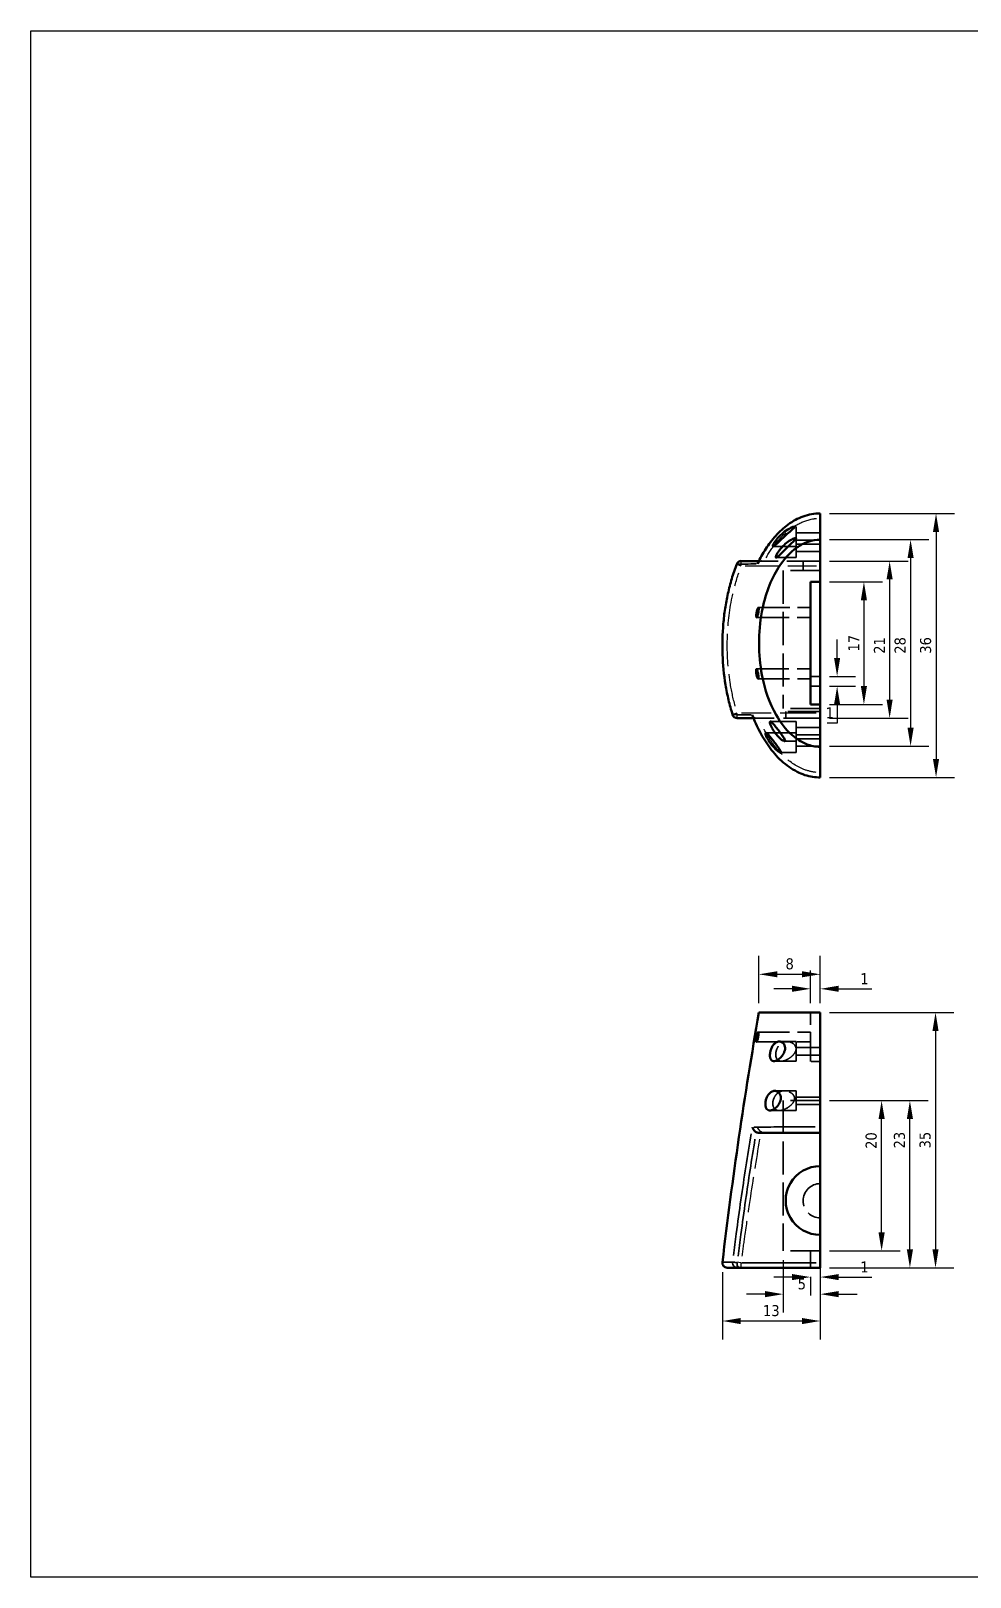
# Model space of a CAD drawing. Header units: millimetres. Extents: x 50 to 347, y 240 to 450.
# Drawn here: x 50.2 to 177.7, y 240 to 450 of the extents above; entities that cross this region are included whole.
import ezdxf

# ---------------------------------------------------------------- set-up
doc = ezdxf.new("R2010")
doc.units = ezdxf.units.MM
doc.header["$LTSCALE"] = 25.4
doc.linetypes.add('DASHED', pattern=[0.2067, 0.1654, -0.0413])
for name, color, linetype, lineweight in [('Hidden (ANSI)', 7, 'DASHED', 35), ('Hidden Narrow (ANSI)', 7, 'DASHED', 25), ('Visible (ANSI)', 7, 'Continuous', 50), ('Visible Narrow (ANSI)', 7, 'Continuous', 35)]:
    doc.layers.add(name, color=color, linetype=linetype, lineweight=lineweight)
doc.styles.add('Note Text (ISO)', font='tahoma.ttf')
doc.dimstyles.new('ISO1-1', dxfattribs={"dimtxt": 1.5, "dimasz": 2.5, "dimexe": 2.5, "dimexo": 1.25, "dimtad": 1, "dimtoh": 1, "dimdec": 0, "dimzin": 0, "dimdsep": 46, "dimtxsty": 'Note Text (ISO)', "dimcen": 2, "dimclrt": 256, "dimadec": 0, "dimazin": 0, "dimtfac": 1, "dimtdec": 0, "dimtofl": 0, "dimtmove": 0, "dimatfit": 3, "dimfxl": 25.4, "dimtolj": 1, "dimtzin": 0, "dimarcsym": 0})

# ---------------------------------------------------------------- blocks, each defined once
blk = doc.blocks.new('*D20')
at = {"color": 0, "lineweight": -2, "transparency": 16777216}
for p, q in [((158.58, 384.5), (175.54, 384.5)), ((173.04, 382), (173.04, 351.15)), ((158.58, 348.65), (175.54, 348.65))]:
    blk.add_line(p, q, dxfattribs=at)
at = {"color": 0, "transparency": 16777216}
for points in [[(172.62, 382), (173.45, 382), (173.04, 384.5)], [(172.62, 351.15), (173.45, 351.15), (173.04, 348.65)]]:
    blk.add_solid(points, dxfattribs=at)
at = {"layer": 'Defpoints', "color": 0, "transparency": 16777216}
for p in [(157.33, 384.5), (157.33, 348.65), (173.04, 348.65)]:
    blk.add_point(p, dxfattribs=at)
at = {"transparency": 16777216, "insert": (171.63, 366.58), "char_height": 1.5, "attachment_point": 5, "rotation": 90, "style": 'Note Text (ISO)'}
blk.add_mtext('\\A1;36', dxfattribs=at)
blk = doc.blocks.new('*D21')
at = {"color": 0, "lineweight": -2, "transparency": 16777216}
for p, q in [((158.58, 375.21), (165.75, 375.21)), ((163.25, 372.71), (163.25, 361.05)), ((158.58, 358.55), (165.75, 358.55))]:
    blk.add_line(p, q, dxfattribs=at)
at = {"color": 0, "transparency": 16777216}
for points in [[(162.83, 372.71), (163.66, 372.71), (163.25, 375.21)], [(162.83, 361.05), (163.66, 361.05), (163.25, 358.55)]]:
    blk.add_solid(points, dxfattribs=at)
at = {"layer": 'Defpoints', "color": 0, "transparency": 16777216}
for p in [(157.33, 375.21), (157.33, 358.55), (163.25, 358.55)]:
    blk.add_point(p, dxfattribs=at)
at = {"transparency": 16777216, "insert": (161.87, 366.88), "char_height": 1.5, "attachment_point": 5, "rotation": 90, "style": 'Note Text (ISO)'}
blk.add_mtext('\\A1;17', dxfattribs=at)
blk = doc.blocks.new('*D22')
at = {"color": 0, "lineweight": -2, "transparency": 16777216}
for p, q in [((159.61, 364.88), (159.61, 367.38)), ((158.58, 362.38), (162.11, 362.38)), ((158.58, 361.04), (162.11, 361.04)), ((159.61, 358.54), (159.61, 356.04)), ((159.61, 356.04), (158.25, 356.04))]:
    blk.add_line(p, q, dxfattribs=at)
at = {"color": 0, "transparency": 16777216}
for points in [[(159.19, 364.88), (160.02, 364.88), (159.61, 362.38)], [(159.19, 358.54), (160.02, 358.54), (159.61, 361.04)]]:
    blk.add_solid(points, dxfattribs=at)
at = {"layer": 'Defpoints', "color": 0, "transparency": 16777216}
for p in [(157.33, 362.38), (157.33, 361.04), (159.61, 361.04)]:
    blk.add_point(p, dxfattribs=at)
at = {"transparency": 16777216, "insert": (158.61, 357.42), "char_height": 1.5, "attachment_point": 5, "style": 'Note Text (ISO)'}
blk.add_mtext('\\A1;1', dxfattribs=at)
blk = doc.blocks.new('*D23')
at = {"color": 0, "lineweight": -2, "transparency": 16777216}
for p, q in [((158.58, 378.04), (169.24, 378.04)), ((166.74, 375.54), (166.74, 359.21)), ((158.58, 356.71), (169.24, 356.71))]:
    blk.add_line(p, q, dxfattribs=at)
at = {"color": 0, "transparency": 16777216}
for points in [[(166.32, 375.54), (167.15, 375.54), (166.74, 378.04)], [(166.32, 359.21), (167.15, 359.21), (166.74, 356.71)]]:
    blk.add_solid(points, dxfattribs=at)
at = {"layer": 'Defpoints', "color": 0, "transparency": 16777216}
for p in [(157.33, 378.04), (157.33, 356.71), (166.74, 356.71)]:
    blk.add_point(p, dxfattribs=at)
at = {"transparency": 16777216, "insert": (165.35, 366.57), "char_height": 1.5, "attachment_point": 5, "rotation": 90, "style": 'Note Text (ISO)'}
blk.add_mtext('\\A1;21', dxfattribs=at)
blk = doc.blocks.new('*D24')
at = {"color": 0, "lineweight": -2, "transparency": 16777216}
for p, q in [((152.3, 283.1), (152.3, 275.97)), ((157.33, 283.1), (157.33, 275.97)), ((149.8, 278.47), (147.3, 278.47)), ((159.83, 278.47), (162.33, 278.47))]:
    blk.add_line(p, q, dxfattribs=at)
at = {"color": 0, "transparency": 16777216}
for points in [[(149.8, 278.89), (149.8, 278.05), (152.3, 278.47)], [(159.83, 278.89), (159.83, 278.05), (157.33, 278.47)]]:
    blk.add_solid(points, dxfattribs=at)
at = {"layer": 'Defpoints', "color": 0, "transparency": 16777216}
for p in [(152.3, 284.35), (157.33, 284.35), (157.33, 278.47)]:
    blk.add_point(p, dxfattribs=at)
at = {"transparency": 16777216, "insert": (154.82, 279.86), "char_height": 1.5, "attachment_point": 5, "style": 'Note Text (ISO)'}
blk.add_mtext('\\A1;5', dxfattribs=at)
blk = doc.blocks.new('*D25')
at = {"color": 0, "lineweight": -2, "transparency": 16777216}
for p, q in [((144.03, 281.47), (144.03, 272.32)), ((157.33, 280.8), (157.33, 272.32)), ((154.83, 274.82), (146.53, 274.82))]:
    blk.add_line(p, q, dxfattribs=at)
at = {"color": 0, "transparency": 16777216}
for points in [[(146.53, 275.23), (146.53, 274.4), (144.03, 274.82)], [(154.83, 275.23), (154.83, 274.4), (157.33, 274.82)]]:
    blk.add_solid(points, dxfattribs=at)
at = {"layer": 'Defpoints', "color": 0, "transparency": 16777216}
for p in [(144.03, 282.72), (157.33, 282.05), (144.03, 274.82)]:
    blk.add_point(p, dxfattribs=at)
at = {"transparency": 16777216, "insert": (150.68, 276.22), "char_height": 1.5, "attachment_point": 5, "style": 'Note Text (ISO)'}
blk.add_mtext('\\A1;13', dxfattribs=at)
blk = doc.blocks.new('*D26')
at = {"color": 0, "lineweight": -2, "transparency": 16777216}
for p, q in [((149, 317.97), (149, 324.41)), ((157.33, 317.97), (157.33, 324.41)), ((151.5, 321.91), (154.83, 321.91))]:
    blk.add_line(p, q, dxfattribs=at)
at = {"color": 0, "transparency": 16777216}
for points in [[(151.5, 322.33), (151.5, 321.5), (149, 321.91)], [(154.83, 322.33), (154.83, 321.5), (157.33, 321.91)]]:
    blk.add_solid(points, dxfattribs=at)
at = {"layer": 'Defpoints', "color": 0, "transparency": 16777216}
for p in [(157.33, 321.91), (149, 316.72), (157.33, 316.72)]:
    blk.add_point(p, dxfattribs=at)
at = {"transparency": 16777216, "insert": (153.17, 323.32), "char_height": 1.5, "attachment_point": 5, "style": 'Note Text (ISO)'}
blk.add_mtext('\\A1;8', dxfattribs=at)
blk = doc.blocks.new('*D27')
at = {"color": 0, "lineweight": -2, "transparency": 16777216}
for p, q in [((156, 317.97), (156, 322.44)), ((157.33, 317.97), (157.33, 322.44)), ((153.5, 319.94), (151, 319.94)), ((159.83, 319.94), (164.32, 319.94))]:
    blk.add_line(p, q, dxfattribs=at)
at = {"color": 0, "transparency": 16777216}
for points in [[(153.5, 320.36), (153.5, 319.53), (156, 319.94)], [(159.83, 320.36), (159.83, 319.53), (157.33, 319.94)]]:
    blk.add_solid(points, dxfattribs=at)
at = {"layer": 'Defpoints', "color": 0, "transparency": 16777216}
for p in [(157.33, 319.94), (156, 316.72), (157.33, 316.72)]:
    blk.add_point(p, dxfattribs=at)
at = {"transparency": 16777216, "insert": (163.33, 321.32), "char_height": 1.5, "attachment_point": 5, "style": 'Note Text (ISO)'}
blk.add_mtext('\\A1;1', dxfattribs=at)
blk = doc.blocks.new('*D30')
at = {"color": 0, "lineweight": -2, "transparency": 16777216}
for p, q in [((158.58, 380.95), (172.08, 380.95)), ((169.58, 378.45), (169.58, 355.39)), ((158.58, 352.89), (172.08, 352.89))]:
    blk.add_line(p, q, dxfattribs=at)
at = {"color": 0, "transparency": 16777216}
for points in [[(169.17, 378.45), (170, 378.45), (169.58, 380.95)], [(169.17, 355.39), (170, 355.39), (169.58, 352.89)]]:
    blk.add_solid(points, dxfattribs=at)
at = {"layer": 'Defpoints', "color": 0, "transparency": 16777216}
for p in [(157.33, 380.95), (157.33, 352.89), (169.58, 352.89)]:
    blk.add_point(p, dxfattribs=at)
at = {"transparency": 16777216, "insert": (168.17, 366.58), "char_height": 1.5, "attachment_point": 5, "rotation": 90, "style": 'Note Text (ISO)'}
blk.add_mtext('\\A1;28', dxfattribs=at)
blk = doc.blocks.new('*D35')
at = {"color": 0, "lineweight": -2, "transparency": 16777216}
for p, q in [((153.5, 280.79), (151, 280.79)), ((156, 280.8), (156, 278.29)), ((157.33, 280.8), (157.33, 278.29)), ((159.83, 280.79), (164.32, 280.79))]:
    blk.add_line(p, q, dxfattribs=at)
at = {"color": 0, "transparency": 16777216}
for points in [[(153.5, 281.2), (153.5, 280.37), (156, 280.79)], [(159.83, 281.2), (159.83, 280.37), (157.33, 280.79)]]:
    blk.add_solid(points, dxfattribs=at)
at = {"layer": 'Defpoints', "color": 0, "transparency": 16777216}
for p in [(156, 282.05), (157.33, 282.05), (157.33, 280.79)]:
    blk.add_point(p, dxfattribs=at)
at = {"transparency": 16777216, "insert": (163.33, 282.16), "char_height": 1.5, "attachment_point": 5, "style": 'Note Text (ISO)'}
blk.add_mtext('\\A1;1', dxfattribs=at)
blk = doc.blocks.new('*D36')
at = {"color": 0, "lineweight": -2, "transparency": 16777216}
for p, q in [((158.58, 316.72), (175.47, 316.72)), ((172.97, 314.22), (172.97, 284.55)), ((158.58, 282.05), (175.47, 282.05))]:
    blk.add_line(p, q, dxfattribs=at)
at = {"color": 0, "transparency": 16777216}
for points in [[(172.55, 314.22), (173.38, 314.22), (172.97, 316.72)], [(172.55, 284.55), (173.38, 284.55), (172.97, 282.05)]]:
    blk.add_solid(points, dxfattribs=at)
at = {"layer": 'Defpoints', "color": 0, "transparency": 16777216}
for p in [(157.33, 316.72), (157.33, 282.05), (172.97, 282.05)]:
    blk.add_point(p, dxfattribs=at)
at = {"transparency": 16777216, "insert": (171.56, 299.39), "char_height": 1.5, "attachment_point": 5, "rotation": 90, "style": 'Note Text (ISO)'}
blk.add_mtext('\\A1;35', dxfattribs=at)
blk = doc.blocks.new('*D39')
at = {"color": 0, "lineweight": -2, "transparency": 16777216}
for p, q in [((158.58, 304.75), (171.99, 304.75)), ((169.49, 284.55), (169.49, 302.25)), ((158.58, 282.05), (171.99, 282.05))]:
    blk.add_line(p, q, dxfattribs=at)
at = {"color": 0, "transparency": 16777216}
for points in [[(169.07, 302.25), (169.91, 302.25), (169.49, 304.75)], [(169.07, 284.55), (169.91, 284.55), (169.49, 282.05)]]:
    blk.add_solid(points, dxfattribs=at)
at = {"layer": 'Defpoints', "color": 0, "transparency": 16777216}
for p in [(157.33, 304.75), (169.49, 304.75), (157.33, 282.05)]:
    blk.add_point(p, dxfattribs=at)
at = {"transparency": 16777216, "insert": (168.08, 299.39), "char_height": 1.5, "attachment_point": 5, "rotation": 90, "style": 'Note Text (ISO)'}
blk.add_mtext('\\A1;23', dxfattribs=at)
blk = doc.blocks.new('*D40')
at = {"color": 0, "lineweight": -2, "transparency": 16777216}
for p, q in [((158.58, 304.75), (168.15, 304.75)), ((165.65, 286.85), (165.65, 302.25)), ((158.58, 284.35), (168.15, 284.35))]:
    blk.add_line(p, q, dxfattribs=at)
at = {"color": 0, "transparency": 16777216}
for points in [[(165.23, 302.25), (166.07, 302.25), (165.65, 304.75)], [(165.23, 286.85), (166.07, 286.85), (165.65, 284.35)]]:
    blk.add_solid(points, dxfattribs=at)
at = {"layer": 'Defpoints', "color": 0, "transparency": 16777216}
for p in [(157.33, 304.75), (165.65, 304.75), (157.33, 284.35)]:
    blk.add_point(p, dxfattribs=at)
at = {"transparency": 16777216, "insert": (164.24, 299.33), "char_height": 1.5, "attachment_point": 5, "rotation": 90, "style": 'Note Text (ISO)'}
blk.add_mtext('\\A1;20', dxfattribs=at)

msp = doc.modelspace()

# ---------------------------------------------------------------- linework, layer by layer
msp.add_lwpolyline([(347.17, 240.04), (50.17, 240.04), (50.17, 450.04), (347.17, 450.04)], close=True)
at = {"layer": 'Hidden (ANSI)', "ltscale": 0.060031}
msp.add_line((154.04, 382.7), (153.77, 382.7), dxfattribs=at)
at = {"layer": 'Hidden (ANSI)', "ltscale": 0.516027}
for p, q in [((154.04, 382.7), (154.04, 381.17)), ((154.04, 353.58), (154.04, 352.05))]:
    msp.add_line(p, q, dxfattribs=at)
at = {"layer": 'Hidden (ANSI)', "ltscale": 0.015845}
msp.add_line((154.04, 381.17), (153.97, 381.17), dxfattribs=at)
at = {"layer": 'Hidden (ANSI)', "ltscale": 0.940947}
for p, q in [((154.04, 381.87), (157.33, 381.87)), ((154.04, 380.87), (157.33, 380.87)), ((154.04, 380.33), (157.33, 380.33)), ((154.04, 379.33), (157.33, 379.33)), ((154.04, 355.42), (157.33, 355.42)), ((154.04, 354.42), (157.33, 354.42)), ((154.04, 353.89), (157.33, 353.89)), ((154.04, 352.89), (157.33, 352.89)), ((154.04, 311.95), (157.33, 311.95)), ((154.04, 310.95), (157.33, 310.95)), ((154.04, 305.24), (157.33, 305.24)), ((154.04, 304.24), (157.33, 304.24))]:
    msp.add_line(p, q, dxfattribs=at)
at = {"layer": 'Hidden (ANSI)', "ltscale": 1.196756}
for p, q in [((154.04, 381.17), (154.04, 378.5)), ((154.04, 356.25), (154.04, 353.58)), ((154.04, 312.79), (154.04, 310.12)), ((154.04, 306.08), (154.04, 303.41))]:
    msp.add_line(p, q, dxfattribs=at)
at = {"layer": 'Hidden (ANSI)', "ltscale": 0.400317}
msp.add_line((148.98, 378.04), (149.3, 378.04), dxfattribs=at)
at = {"layer": 'Hidden (ANSI)', "ltscale": 0.027202}
msp.add_line((149.28, 378.04), (149.3, 378.04), dxfattribs=at)
at = {"layer": 'Hidden (ANSI)', "ltscale": 0.101461}
msp.add_line((149.3, 378.04), (149.73, 378.04), dxfattribs=at)
at = {"layer": 'Hidden (ANSI)', "ltscale": 1.086303}
msp.add_line((157.33, 378.04), (149.73, 378.04), dxfattribs=at)
at = {"layer": 'Hidden (ANSI)', "ltscale": 0.891904}
msp.add_line((154.04, 380.03), (150.92, 380.03), dxfattribs=at)
at = {"layer": 'Hidden (ANSI)', "ltscale": 0.611108}
msp.add_line((154.04, 378.5), (151.32, 378.5), dxfattribs=at)
at = {"layer": 'Hidden (ANSI)', "ltscale": 0.292549}
msp.add_line((155, 376.74), (155, 378.04), dxfattribs=at)
at = {"layer": 'Hidden (ANSI)', "ltscale": 0.958697}
for p, q in [((157.33, 376.74), (152.3, 376.74)), ((157.33, 358.01), (152.3, 358.01)), ((157.33, 304.75), (152.3, 304.75)), ((157.33, 284.35), (152.3, 284.35))]:
    msp.add_line(p, q, dxfattribs=at)
at = {"layer": 'Hidden (ANSI)', "ltscale": 1.070439}
msp.add_line((152.3, 376.74), (152.3, 358.01), dxfattribs=at)
at = {"layer": 'Hidden (ANSI)', "ltscale": 1.011202}
msp.add_line((148.92, 371.71), (156, 371.71), dxfattribs=at)
at = {"layer": 'Hidden (ANSI)', "ltscale": 1.044776}
msp.add_line((148.69, 370.38), (156, 370.38), dxfattribs=at)
at = {"layer": 'Hidden (ANSI)', "ltscale": 1.048241}
msp.add_line((148.66, 363.38), (156, 363.38), dxfattribs=at)
at = {"layer": 'Hidden (ANSI)', "ltscale": 1.016117}
msp.add_line((148.89, 362.05), (156, 362.05), dxfattribs=at)
at = {"layer": 'Hidden (ANSI)', "ltscale": 0.299852}
for p, q in [((157.33, 362.38), (156, 362.38)), ((156, 361.04), (157.33, 361.04)), ((157.33, 310.05), (156, 310.05))]:
    msp.add_line(p, q, dxfattribs=at)
at = {"layer": 'Hidden (ANSI)', "ltscale": 1.051882}
msp.add_line((157.33, 357.61), (152.64, 357.61), dxfattribs=at)
at = {"layer": 'Hidden (ANSI)', "ltscale": 0.202368}
msp.add_line((152.64, 357.61), (152.64, 356.71), dxfattribs=at)
at = {"layer": 'Hidden (ANSI)', "ltscale": 0.471826}
msp.add_line((148.61, 356.71), (148.27, 356.71), dxfattribs=at)
at = {"layer": 'Hidden (ANSI)', "ltscale": 0.020401}
msp.add_line((148.61, 356.71), (148.63, 356.71), dxfattribs=at)
at = {"layer": 'Hidden (ANSI)', "ltscale": 0.084509}
msp.add_line((148.99, 356.71), (148.63, 356.71), dxfattribs=at)
at = {"layer": 'Hidden (ANSI)', "ltscale": 1.192614}
msp.add_line((157.33, 356.71), (148.99, 356.71), dxfattribs=at)
at = {"layer": 'Hidden (ANSI)', "ltscale": 0.99778}
msp.add_line((154.04, 356.25), (150.55, 356.25), dxfattribs=at)
at = {"layer": 'Hidden (ANSI)', "ltscale": 1.177346}
msp.add_line((154.04, 354.72), (149.92, 354.72), dxfattribs=at)
at = {"layer": 'Hidden (ANSI)', "ltscale": 0.352322}
msp.add_line((154.04, 353.58), (152.47, 353.58), dxfattribs=at)
at = {"layer": 'Hidden (ANSI)', "ltscale": 0.478925}
msp.add_line((154.04, 352.05), (151.91, 352.05), dxfattribs=at)
at = {"layer": 'Hidden (ANSI)', "ltscale": 0.952348}
msp.add_line((156, 310.05), (156, 316.72), dxfattribs=at)
at = {"layer": 'Hidden (ANSI)', "ltscale": 1.016409}
msp.add_line((148.89, 314.05), (156, 314.05), dxfattribs=at)
at = {"layer": 'Hidden (ANSI)', "ltscale": 1.050631}
msp.add_line((148.65, 312.72), (156, 312.72), dxfattribs=at)
at = {"layer": 'Hidden (ANSI)', "ltscale": 0.517718}
msp.add_line((154.04, 312.79), (151.74, 312.79), dxfattribs=at)
at = {"layer": 'Hidden (ANSI)', "ltscale": 0.858084}
msp.add_line((154.04, 310.12), (151.04, 310.12), dxfattribs=at)
at = {"layer": 'Hidden (ANSI)', "ltscale": 0.8351}
msp.add_line((154.04, 306.08), (151.12, 306.08), dxfattribs=at)
at = {"layer": 'Hidden (ANSI)', "ltscale": 1.059704}
msp.add_line((152.3, 304.75), (152.3, 284.35), dxfattribs=at)
at = {"layer": 'Hidden (ANSI)', "ltscale": 1.017646}
msp.add_line((154.04, 303.41), (150.48, 303.41), dxfattribs=at)
at = {"layer": 'Hidden (ANSI)', "ltscale": 0.517318}
msp.add_line((156, 282.05), (156, 284.35), dxfattribs=at)
at = {"layer": 'Hidden (ANSI)'}
msp.add_arc((149.3, 377.38), 0.667, 80.4208, 90, dxfattribs=at)
at = {"layer": 'Hidden (ANSI)', "ltscale": 1.047162}
msp.add_arc((157.33, 291.15), 2.33, 90, 270, dxfattribs=at)
at = {"layer": 'Hidden (ANSI)', "ltscale": 0.179649}
msp.add_open_spline([(149.41, 378.03), (149.37, 378.04), (149.34, 378.04), (149.3, 378.04), (149.23, 378.04), (149.16, 378.03), (149.03, 377.98), (148.96, 377.93), (148.88, 377.83), (148.86, 377.79), (148.84, 377.75)], degree=3, knots=[-0.0360702, -0.0360702, -0.0360702, -0.0360702, 0, 0, 0, 0.0759867, 0.0759867, 0.1781438, 0.1781438, 0.2383045, 0.2383045, 0.2383045, 0.2383045], dxfattribs=at)
at = {"layer": 'Hidden (ANSI)', "ltscale": 0.193706}
msp.add_open_spline([(148.63, 356.71), (148.56, 356.71), (148.49, 356.72), (148.36, 356.77), (148.3, 356.81), (148.2, 356.92), (148.16, 356.98), (148.13, 357.05)], degree=3, knots=[-0.3025232, -0.3025232, -0.3025232, -0.3025232, -0.2313211, -0.2313211, -0.1362394, -0.1362394, -0.0429969, -0.0429969, -0.0429969, -0.0429969], dxfattribs=at)
at = {"layer": 'Hidden (ANSI)', "ltscale": 1.214758}
msp.add_open_spline([(148.64, 312.78), (148.64, 312.79), (148.64, 312.81), (148.64, 312.86), (148.64, 312.92), (148.64, 313.05), (148.65, 313.13), (148.67, 313.3), (148.69, 313.39), (148.72, 313.56), (148.74, 313.64), (148.78, 313.8), (148.8, 313.87), (148.84, 313.97), (148.86, 314), (148.89, 314.05), (148.9, 314.05), (148.93, 314.05), (148.94, 314.04), (148.95, 313.99), (148.96, 313.96), (148.97, 313.86), (148.97, 313.79), (148.96, 313.64), (148.95, 313.56), (148.92, 313.39), (148.91, 313.3), (148.87, 313.13), (148.85, 313.05), (148.8, 312.91), (148.78, 312.85), (148.74, 312.77), (148.72, 312.74), (148.69, 312.72), (148.68, 312.72), (148.66, 312.73), (148.65, 312.75), (148.64, 312.78)], degree=3, knots=[-1.278527, -1.278527, -1.278527, -1.278527, -1.25344, -1.25344, -1.180474, -1.180474, -1.102227, -1.102227, -1.021704, -1.021704, -0.942033, -0.942033, -0.858075, -0.858075, -0.785274, -0.785274, -0.722041, -0.722041, -0.660059, -0.660059, -0.592172, -0.592172, -0.515067, -0.515067, -0.437083, -0.437083, -0.356631, -0.356631, -0.276387, -0.276387, -0.191619, -0.191619, -0.122376, -0.122376, -0.061811, -0.061811, 0, 0, 0, 0], dxfattribs=at)
at = {"layer": 'Hidden (ANSI)', "ltscale": 1.17853}
msp.add_open_spline([(151.81, 310.15), (151.73, 310.17), (151.66, 310.21), (151.51, 310.32), (151.44, 310.4), (151.33, 310.61), (151.3, 310.73), (151.27, 310.98), (151.27, 311.12), (151.31, 311.41), (151.35, 311.56), (151.47, 311.88), (151.55, 312.04), (151.77, 312.35), (151.92, 312.49), (152.29, 312.72), (152.51, 312.78), (153, 312.79), (153.25, 312.73), (153.63, 312.52), (153.77, 312.4), (153.93, 312.18), (153.98, 312.09), (154.03, 311.9), (154.04, 311.82), (154.03, 311.64), (154.01, 311.54), (153.91, 311.3), (153.82, 311.16), (153.56, 310.85), (153.35, 310.66), (152.88, 310.35), (152.63, 310.23), (152.18, 310.11), (151.98, 310.1), (151.81, 310.15)], degree=3, knots=[-2.991896, -2.991896, -2.991896, -2.991896, -2.87525, -2.87525, -2.727675, -2.727675, -2.597111, -2.597111, -2.469593, -2.469593, -2.332664, -2.332664, -2.166637, -2.166637, -1.963691, -1.963691, -1.723685, -1.723685, -1.447055, -1.447055, -1.241791, -1.241791, -1.121778, -1.121778, -1.031571, -1.031571, -0.931719, -0.931719, -0.773649, -0.773649, -0.516023, -0.516023, -0.251025, -0.251025, 0, 0, 0, 0], dxfattribs=at)
at = {"layer": 'Hidden (ANSI)', "ltscale": 1.005126}
msp.add_open_spline([(151.58, 303.42), (151.46, 303.44), (151.35, 303.48), (151.16, 303.6), (151.08, 303.69), (150.96, 303.89), (150.92, 304.01), (150.88, 304.26), (150.87, 304.39), (150.9, 304.67), (150.93, 304.82), (151.04, 305.12), (151.12, 305.28), (151.33, 305.58), (151.47, 305.73), (151.83, 305.97), (152.05, 306.04), (152.53, 306.1), (152.79, 306.06), (153.24, 305.89), (153.43, 305.78), (153.66, 305.55), (153.73, 305.44), (153.81, 305.25), (153.83, 305.17), (153.84, 304.99), (153.82, 304.89), (153.76, 304.68), (153.69, 304.56), (153.48, 304.27), (153.3, 304.1), (152.85, 303.76), (152.56, 303.6), (152.02, 303.42), (151.78, 303.39), (151.58, 303.42)], degree=3, knots=[-3.210487, -3.210487, -3.210487, -3.210487, -3.049012, -3.049012, -2.897279, -2.897279, -2.764695, -2.764695, -2.636933, -2.636933, -2.500361, -2.500361, -2.334445, -2.334445, -2.126086, -2.126086, -1.886859, -1.886859, -1.595586, -1.595586, -1.339296, -1.339296, -1.185715, -1.185715, -1.087279, -1.087279, -0.983858, -0.983858, -0.838857, -0.838857, -0.589207, -0.589207, -0.275307, -0.275307, 0, 0, 0, 0], dxfattribs=at)
at = {"layer": 'Hidden (ANSI)', "ltscale": 0.211927}
msp.add_open_spline([(149.3, 300.51), (149.23, 300.55), (149.16, 300.6), (149.03, 300.74), (148.96, 300.82), (148.86, 300.99), (148.82, 301.07), (148.8, 301.16), (148.8, 301.16), (148.8, 301.16)], degree=3, knots=[0, 0, 0, 0, 0.0759867, 0.0759867, 0.1781438, 0.1781438, 0.2800454, 0.2800454, 0.2809061, 0.2809061, 0.2809061, 0.2809061], dxfattribs=at)
at = {"layer": 'Hidden (ANSI)', "ltscale": 0.101461}
msp.add_open_spline([(149.3, 300.51), (149.34, 300.49), (149.37, 300.47), (149.51, 300.41), (149.62, 300.39), (149.73, 300.39)], degree=3, knots=[-0.1357232, -0.1357232, -0.1357232, -0.1357232, -0.0987747, -0.0987747, 0, 0, 0, 0], dxfattribs=at)
at = {"layer": 'Hidden Narrow (ANSI)', "ltscale": 0.211924}
for p, q in [((146.6, 377.43), (146.6, 378.04)), ((146.05, 356.71), (146.05, 357.32)), ((146.6, 282.06), (146.6, 282.67))]:
    msp.add_line(p, q, dxfattribs=at)
at = {"layer": 'Hidden Narrow (ANSI)', "ltscale": 0.195281}
msp.add_line((145.99, 377.61), (146.55, 377.39), dxfattribs=at)
at = {"layer": 'Hidden Narrow (ANSI)', "ltscale": 1.10425}
msp.add_line((147.14, 377.38), (156.8, 377.38), dxfattribs=at)
at = {"layer": 'Hidden Narrow (ANSI)', "ltscale": 0.195926}
msp.add_line((146.01, 357.36), (145.43, 357.18), dxfattribs=at)
at = {"layer": 'Hidden Narrow (ANSI)', "ltscale": 1.160499}
msp.add_line((156.77, 357.38), (146.62, 357.38), dxfattribs=at)
at = {"layer": 'Hidden Narrow (ANSI)', "ltscale": 0.162948}
msp.add_line((146.56, 282.73), (146, 282.8), dxfattribs=at)
at = {"layer": 'Hidden Narrow (ANSI)', "ltscale": 0.228566}
msp.add_ellipse((146.6, 282.72), major_axis=(0, -0.667), ratio=0.933858, start_param=4.673797, end_param=6.198481, dxfattribs=at)
at = {"layer": 'Hidden Narrow (ANSI)', "ltscale": 1.033533}
msp.add_open_spline([(149.97, 378.49), (150.4, 379.24), (150.88, 379.96), (151.87, 381.16), (152.35, 381.65), (152.88, 382.09), (153.27, 382.42), (153.69, 382.71), (154.83, 383.36), (155.6, 383.65), (156.54, 383.8), (156.69, 383.82), (156.83, 383.83)], degree=3, knots=[10.284039, 10.284039, 10.284039, 10.284039, 11.062738, 11.062738, 11.682755, 11.682755, 11.682755, 12.138037, 12.138037, 12.866487, 12.866487, 12.997293, 12.997293, 12.997293, 12.997293], dxfattribs=at)
at = {"layer": 'Hidden Narrow (ANSI)', "ltscale": 1.047157}
msp.add_open_spline([(145.77, 358.35), (145.48, 359.4), (145.26, 360.46), (144.78, 363.49), (144.66, 365.48), (144.71, 367.47), (144.76, 369.36), (144.97, 371.26), (145.59, 374.23), (145.89, 375.34), (146.25, 376.42)], degree=3, knots=[5.420206, 5.420206, 5.420206, 5.420206, 6.393373, 6.393373, 8.182291, 8.182291, 8.182291, 9.891532, 9.891532, 10.918787, 10.918787, 10.918787, 10.918787], dxfattribs=at)
at = {"layer": 'Hidden Narrow (ANSI)', "ltscale": 1.011793}
msp.add_open_spline([(156.75, 349.34), (156.15, 349.4), (155.56, 349.55), (153.99, 350.19), (153.08, 350.84), (152.29, 351.6), (151.74, 352.14), (151.25, 352.73), (150.21, 354.2), (149.71, 355.1), (149.26, 356.08), (149.24, 356.12), (149.22, 356.17)], degree=3, knots=[0.177071, 0.177071, 0.177071, 0.177071, 0.716173, 0.716173, 1.703204, 1.703204, 1.703204, 2.396999, 2.396999, 3.321925, 3.321925, 3.364352, 3.364352, 3.364352, 3.364352], dxfattribs=at)
at = {"layer": 'Hidden Narrow (ANSI)', "ltscale": 0.024472}
msp.add_open_spline([(149.28, 300.39), (149.29, 300.43), (149.29, 300.46), (149.3, 300.5)], degree=3, dxfattribs=at)
at = {"layer": 'Hidden Narrow (ANSI)', "ltscale": 1.148741}
msp.add_open_spline([(146.72, 283.61), (146.85, 284.6), (146.99, 285.6), (147.34, 288.13), (147.57, 289.66), (147.8, 291.2), (148.21, 293.97), (148.66, 296.74), (149.13, 299.51)], degree=3, knots=[0.494296, 0.494296, 0.494296, 0.494296, 1.397794, 1.397794, 2.795589, 2.795589, 2.795589, 5.31946, 5.31946, 5.31946, 5.31946], dxfattribs=at)
at = {"layer": 'Hidden Narrow (ANSI)', "ltscale": 1.15788}
msp.add_open_spline([(145.78, 282.8), (145.34, 282.8), (144.98, 282.8), (144.32, 282.8), (144.1, 282.8), (144.05, 282.8), (144.04, 282.8), (144.04, 282.8), (144.04, 282.8)], degree=3, knots=[-11.058989, -11.058989, -11.058989, -11.058989, -9.891532, -9.891532, -8.182291, -8.182291, -8.182291, -8.084045, -8.084045, -8.084045, -8.084045], dxfattribs=at)
at = {"layer": 'Visible (ANSI)'}
for p, q in [((157.33, 384.52), (157.33, 384.5)), ((157.33, 384.5), (157.33, 380.95)), ((157.33, 375.21), (157.33, 380.95)), ((146.6, 378.04), (148.98, 378.04)), ((157.33, 375.21), (156, 375.21)), ((156, 375.21), (156, 358.55)), ((157.33, 358.55), (157.33, 375.21)), ((156, 358.55), (157.33, 358.55)), ((157.33, 352.81), (157.33, 358.55)), ((148.27, 356.71), (146.05, 356.71)), ((157.33, 352.81), (157.33, 348.66)), ((157.33, 348.66), (157.33, 348.65)), ((149, 316.72), (157.33, 316.72)), ((157.33, 316.72), (157.33, 301.2)), ((157.33, 300.39), (148.99, 300.39)), ((157.33, 301.2), (157.33, 300.39)), ((157.33, 295.85), (157.33, 300.39)), ((157.33, 286.52), (157.33, 295.85)), ((157.33, 282.72), (157.33, 286.52)), ((146.05, 282.05), (144.7, 282.05)), ((157.33, 282.05), (146.05, 282.05)), ((157.33, 282.05), (157.33, 282.72))]:
    msp.add_line(p, q, dxfattribs=at)
for centre, radius, start, end in [((146.6, 377.38), 0.667, 90, 159.0444), ((146.05, 357.38), 0.667, 197.2946, 270), ((157.3, 291.19), 4.67, 89.5943, 270.4057), ((144.7, 282.72), 0.667, 173.2553, 270)]:
    msp.add_arc(centre, radius, start, end, dxfattribs=at)
for points, knots in [([(148.84, 377.75), (149.16, 378.42), (149.52, 379.07), (150.33, 380.32), (150.78, 380.92), (151.79, 382.03), (152.35, 382.55), (153.28, 383.23), (153.61, 383.44), (154.29, 383.81), (154.64, 383.97), (155.38, 384.23), (155.76, 384.34), (156.54, 384.48), (156.94, 384.52), (157.33, 384.52)], [9.938061, 9.938061, 9.938061, 9.938061, 10.580055, 10.580055, 11.222048, 11.222048, 11.864042, 11.864042, 12.185039, 12.185039, 12.506035, 12.506035, 12.827032, 12.827032, 13.148029, 13.148029, 13.148029, 13.148029]), ([(151.58, 381.19), (151.46, 381.06), (151.35, 380.92), (151.16, 380.66), (151.08, 380.54), (150.96, 380.33), (150.92, 380.25), (150.88, 380.12), (150.87, 380.08), (150.9, 380.03), (150.93, 380.03), (151.04, 380.08), (151.12, 380.14), (151.33, 380.31), (151.47, 380.44), (151.83, 380.79), (152.05, 380.99), (152.53, 381.44), (152.79, 381.68), (153.24, 382.07), (153.43, 382.23), (153.66, 382.44), (153.73, 382.51), (153.81, 382.6), (153.83, 382.64), (153.84, 382.68), (153.82, 382.7), (153.76, 382.71), (153.69, 382.69), (153.48, 382.63), (153.3, 382.55), (152.85, 382.29), (152.56, 382.1), (152.02, 381.65), (151.78, 381.42), (151.58, 381.19)], [-3.210487, -3.210487, -3.210487, -3.210487, -3.049012, -3.049012, -2.897279, -2.897279, -2.764695, -2.764695, -2.636933, -2.636933, -2.500361, -2.500361, -2.334445, -2.334445, -2.126086, -2.126086, -1.886859, -1.886859, -1.595586, -1.595586, -1.339296, -1.339296, -1.185715, -1.185715, -1.087279, -1.087279, -0.983858, -0.983858, -0.838857, -0.838857, -0.589207, -0.589207, -0.275307, -0.275307, 0, 0, 0, 0]), ([(157.33, 380.95), (156.78, 380.95), (156.23, 380.85), (155.14, 380.48), (154.61, 380.2), (153.22, 379.22), (152.38, 378.31), (150.6, 375.51), (149.82, 373.43), (148.87, 368.34), (148.88, 365.35), (149.79, 360.53), (150.45, 358.68), (151.89, 356.14), (152.6, 355.19), (154.05, 353.91), (154.71, 353.47), (156.04, 352.94), (156.68, 352.81), (157.33, 352.81)], [-10.365401, -10.365401, -10.365401, -10.365401, -9.745224, -9.745224, -9.087405, -9.087405, -7.849207, -7.849207, -6.059419, -6.059419, -3.904824, -3.904824, -2.323842, -2.323842, -1.291761, -1.291761, -0.590045, -0.590045, 0, 0, 0, 0]), ([(151.81, 379.55), (151.73, 379.45), (151.66, 379.35), (151.51, 379.12), (151.44, 379), (151.33, 378.79), (151.3, 378.71), (151.27, 378.58), (151.27, 378.54), (151.31, 378.49), (151.35, 378.5), (151.47, 378.56), (151.55, 378.63), (151.77, 378.82), (151.92, 378.97), (152.29, 379.35), (152.51, 379.57), (153, 380.05), (153.25, 380.3), (153.63, 380.65), (153.77, 380.79), (153.93, 380.95), (153.98, 381.01), (154.03, 381.09), (154.04, 381.12), (154.03, 381.16), (154.01, 381.17), (153.91, 381.17), (153.82, 381.14), (153.56, 381.04), (153.35, 380.93), (152.88, 380.62), (152.63, 380.42), (152.18, 379.99), (151.98, 379.77), (151.81, 379.55)], [-2.991896, -2.991896, -2.991896, -2.991896, -2.87525, -2.87525, -2.727675, -2.727675, -2.597111, -2.597111, -2.469593, -2.469593, -2.332664, -2.332664, -2.166637, -2.166637, -1.963691, -1.963691, -1.723685, -1.723685, -1.447055, -1.447055, -1.241791, -1.241791, -1.121778, -1.121778, -1.031571, -1.031571, -0.931719, -0.931719, -0.773649, -0.773649, -0.516023, -0.516023, -0.251025, -0.251025, 0, 0, 0, 0]), ([(145.42, 357.18), (145.21, 357.84), (145.03, 358.51), (144.71, 359.86), (144.58, 360.55), (144.24, 362.6), (144.1, 363.98), (144, 366.75), (144.04, 368.13), (144.22, 370.2), (144.3, 370.89), (144.51, 372.26), (144.64, 372.94), (144.94, 374.3), (145.11, 374.97), (145.5, 376.3), (145.73, 376.96), (145.98, 377.62)], [5.11473, 5.11473, 5.11473, 5.11473, 5.725683, 5.725683, 6.336637, 6.336637, 7.558543, 7.558543, 8.78045, 8.78045, 9.391403, 9.391403, 10.002357, 10.002357, 10.61331, 10.61331, 11.224264, 11.224264, 11.224264, 11.224264]), ([(148.84, 377.75), (148.82, 377.72), (148.81, 377.69), (148.8, 377.66), (148.8, 377.66), (148.8, 377.66)], [0.23830452, 0.23830452, 0.23830452, 0.23830452, 0.28004535, 0.28004535, 0.28090614, 0.28090614, 0.28090614, 0.28090614]), ([(148.64, 370.77), (148.64, 370.74), (148.64, 370.72), (148.64, 370.62), (148.64, 370.56), (148.64, 370.46), (148.65, 370.42), (148.67, 370.38), (148.69, 370.37), (148.72, 370.4), (148.74, 370.42), (148.78, 370.51), (148.8, 370.57), (148.84, 370.71), (148.86, 370.78), (148.89, 370.92), (148.9, 370.99), (148.93, 371.13), (148.94, 371.2), (148.95, 371.33), (148.96, 371.4), (148.97, 371.53), (148.97, 371.58), (148.96, 371.67), (148.95, 371.69), (148.92, 371.72), (148.91, 371.71), (148.87, 371.67), (148.85, 371.63), (148.8, 371.52), (148.78, 371.45), (148.74, 371.31), (148.72, 371.23), (148.69, 371.1), (148.68, 371.03), (148.66, 370.9), (148.65, 370.83), (148.64, 370.77)], [-1.278527, -1.278527, -1.278527, -1.278527, -1.25344, -1.25344, -1.180474, -1.180474, -1.102227, -1.102227, -1.021704, -1.021704, -0.942033, -0.942033, -0.858075, -0.858075, -0.785274, -0.785274, -0.722041, -0.722041, -0.660059, -0.660059, -0.592172, -0.592172, -0.515067, -0.515067, -0.437083, -0.437083, -0.356631, -0.356631, -0.276387, -0.276387, -0.191619, -0.191619, -0.122376, -0.122376, -0.061811, -0.061811, 0, 0, 0, 0]), ([(148.65, 362.68), (148.66, 362.64), (148.66, 362.61), (148.69, 362.51), (148.71, 362.43), (148.75, 362.29), (148.77, 362.22), (148.82, 362.12), (148.84, 362.08), (148.88, 362.04), (148.89, 362.04), (148.92, 362.07), (148.93, 362.1), (148.94, 362.18), (148.94, 362.24), (148.93, 362.36), (148.93, 362.43), (148.91, 362.56), (148.9, 362.63), (148.88, 362.76), (148.86, 362.83), (148.83, 362.98), (148.81, 363.05), (148.78, 363.19), (148.75, 363.25), (148.71, 363.34), (148.69, 363.36), (148.66, 363.38), (148.65, 363.38), (148.62, 363.33), (148.62, 363.3), (148.61, 363.2), (148.61, 363.13), (148.61, 363), (148.62, 362.94), (148.63, 362.81), (148.64, 362.74), (148.65, 362.68)], [-1.279083, -1.279083, -1.279083, -1.279083, -1.250041, -1.250041, -1.178041, -1.178041, -1.093651, -1.093651, -1.010352, -1.010352, -0.932781, -0.932781, -0.859115, -0.859115, -0.781713, -0.781713, -0.71565, -0.71565, -0.654838, -0.654838, -0.591073, -0.591073, -0.515783, -0.515783, -0.43227, -0.43227, -0.350283, -0.350283, -0.273039, -0.273039, -0.199544, -0.199544, -0.122121, -0.122121, -0.059149, -0.059149, 0, 0, 0, 0]), ([(148.13, 357.05), (148.12, 357.08), (148.11, 357.11), (148.11, 357.14), (148.11, 357.14), (148.11, 357.14)], [-0.04299687, -0.04299687, -0.04299687, -0.04299687, 0, 0, 0.00087374, 0.00087374, 0.00087374, 0.00087374]), ([(157.33, 348.65), (156.98, 348.65), (156.63, 348.68), (155.93, 348.79), (155.58, 348.87), (154.88, 349.1), (154.52, 349.25), (153.8, 349.61), (153.43, 349.84), (152.72, 350.34), (152.37, 350.62), (151.72, 351.21), (151.42, 351.53), (150.56, 352.52), (150.06, 353.23), (149.17, 354.71), (148.79, 355.48), (148.34, 356.52), (148.23, 356.78), (148.13, 357.05)], [0, 0, 0, 0, 0.283988, 0.283988, 0.575515, 0.575515, 0.890271, 0.890271, 1.245369, 1.245369, 1.618071, 1.618071, 1.990773, 1.990773, 2.736178, 2.736178, 3.481582, 3.481582, 3.727022, 3.727022, 3.727022, 3.727022]), ([(150.74, 355.43), (150.76, 355.39), (150.78, 355.34), (150.9, 355.13), (151.01, 354.96), (151.28, 354.58), (151.45, 354.37), (151.77, 354.03), (151.94, 353.89), (152.18, 353.7), (152.28, 353.65), (152.42, 353.59), (152.47, 353.58), (152.53, 353.6), (152.55, 353.62), (152.54, 353.71), (152.52, 353.77), (152.44, 353.93), (152.37, 354.03), (152.21, 354.28), (152.09, 354.44), (151.82, 354.81), (151.67, 355.02), (151.37, 355.41), (151.22, 355.59), (150.98, 355.89), (150.88, 356), (150.71, 356.16), (150.65, 356.22), (150.56, 356.26), (150.52, 356.26), (150.49, 356.2), (150.48, 356.15), (150.5, 356), (150.53, 355.91), (150.62, 355.68), (150.67, 355.56), (150.74, 355.43)], [-2.851776, -2.851776, -2.851776, -2.851776, -2.805397, -2.805397, -2.625469, -2.625469, -2.381518, -2.381518, -2.151811, -2.151811, -1.987999, -1.987999, -1.864461, -1.864461, -1.744711, -1.744711, -1.627752, -1.627752, -1.483545, -1.483545, -1.297153, -1.297153, -1.081596, -1.081596, -0.866345, -0.866345, -0.689662, -0.689662, -0.539391, -0.539391, -0.405575, -0.405575, -0.276214, -0.276214, -0.137991, -0.137991, 0, 0, 0, 0]), ([(150.32, 353.63), (150.37, 353.54), (150.44, 353.45), (150.64, 353.15), (150.8, 352.96), (151.13, 352.6), (151.3, 352.44), (151.57, 352.22), (151.67, 352.15), (151.82, 352.07), (151.88, 352.05), (151.95, 352.05), (151.97, 352.07), (151.97, 352.14), (151.95, 352.19), (151.88, 352.34), (151.81, 352.44), (151.65, 352.68), (151.54, 352.83), (151.3, 353.15), (151.16, 353.34), (150.87, 353.7), (150.73, 353.88), (150.47, 354.2), (150.35, 354.35), (150.16, 354.55), (150.09, 354.63), (149.97, 354.71), (149.93, 354.73), (149.88, 354.71), (149.87, 354.67), (149.88, 354.56), (149.9, 354.48), (149.97, 354.28), (150.02, 354.16), (150.15, 353.91), (150.23, 353.77), (150.32, 353.63)], [-2.875866, -2.875866, -2.875866, -2.875866, -2.776165, -2.776165, -2.552395, -2.552395, -2.313328, -2.313328, -2.143238, -2.143238, -2.017774, -2.017774, -1.907737, -1.907737, -1.789223, -1.789223, -1.64871, -1.64871, -1.472702, -1.472702, -1.268156, -1.268156, -1.05784, -1.05784, -0.861162, -0.861162, -0.698438, -0.698438, -0.558541, -0.558541, -0.428344, -0.428344, -0.289089, -0.289089, -0.148201, -0.148201, 0, 0, 0, 0]), ([(148.65, 312.72), (148.66, 312.72), (148.66, 312.73), (148.69, 312.75), (148.71, 312.78), (148.75, 312.86), (148.77, 312.93), (148.82, 313.07), (148.84, 313.16), (148.88, 313.33), (148.89, 313.41), (148.92, 313.58), (148.93, 313.65), (148.94, 313.8), (148.94, 313.86), (148.93, 313.96), (148.93, 313.99), (148.91, 314.04), (148.9, 314.05), (148.88, 314.05), (148.86, 314.05), (148.83, 314), (148.81, 313.97), (148.78, 313.86), (148.75, 313.79), (148.71, 313.64), (148.69, 313.55), (148.66, 313.38), (148.65, 313.29), (148.62, 313.13), (148.62, 313.06), (148.61, 312.92), (148.61, 312.86), (148.61, 312.78), (148.62, 312.76), (148.63, 312.72), (148.64, 312.72), (148.65, 312.72)], [-1.279083, -1.279083, -1.279083, -1.279083, -1.250041, -1.250041, -1.178041, -1.178041, -1.093651, -1.093651, -1.010352, -1.010352, -0.932781, -0.932781, -0.859115, -0.859115, -0.781713, -0.781713, -0.71565, -0.71565, -0.654838, -0.654838, -0.591073, -0.591073, -0.515783, -0.515783, -0.43227, -0.43227, -0.350283, -0.350283, -0.273039, -0.273039, -0.199544, -0.199544, -0.122121, -0.122121, -0.059149, -0.059149, 0, 0, 0, 0]), ([(150.74, 310.22), (150.76, 310.2), (150.78, 310.19), (150.9, 310.12), (151.01, 310.11), (151.28, 310.14), (151.45, 310.22), (151.77, 310.44), (151.94, 310.58), (152.18, 310.88), (152.28, 311.02), (152.42, 311.3), (152.47, 311.42), (152.53, 311.67), (152.55, 311.8), (152.54, 312.03), (152.52, 312.14), (152.44, 312.36), (152.37, 312.46), (152.21, 312.64), (152.09, 312.71), (151.82, 312.8), (151.67, 312.8), (151.37, 312.71), (151.22, 312.62), (150.98, 312.38), (150.88, 312.25), (150.71, 311.95), (150.65, 311.8), (150.56, 311.5), (150.52, 311.35), (150.49, 311.06), (150.48, 310.92), (150.5, 310.66), (150.53, 310.54), (150.62, 310.35), (150.67, 310.27), (150.74, 310.22)], [-2.851776, -2.851776, -2.851776, -2.851776, -2.805397, -2.805397, -2.625469, -2.625469, -2.381518, -2.381518, -2.151811, -2.151811, -1.987999, -1.987999, -1.864461, -1.864461, -1.744711, -1.744711, -1.627752, -1.627752, -1.483545, -1.483545, -1.297153, -1.297153, -1.081596, -1.081596, -0.866345, -0.866345, -0.689662, -0.689662, -0.539391, -0.539391, -0.405575, -0.405575, -0.276214, -0.276214, -0.137991, -0.137991, 0, 0, 0, 0]), ([(150.32, 303.43), (150.37, 303.42), (150.44, 303.41), (150.64, 303.42), (150.8, 303.47), (151.13, 303.65), (151.3, 303.78), (151.57, 304.08), (151.67, 304.22), (151.82, 304.5), (151.88, 304.62), (151.95, 304.87), (151.97, 304.99), (151.97, 305.23), (151.95, 305.35), (151.88, 305.58), (151.81, 305.69), (151.65, 305.89), (151.54, 305.96), (151.3, 306.07), (151.16, 306.09), (150.87, 306.05), (150.73, 306), (150.47, 305.81), (150.35, 305.69), (150.16, 305.41), (150.09, 305.26), (149.97, 304.96), (149.93, 304.81), (149.88, 304.51), (149.87, 304.37), (149.88, 304.1), (149.9, 303.97), (149.97, 303.74), (150.02, 303.65), (150.15, 303.51), (150.23, 303.46), (150.32, 303.43)], [-2.875866, -2.875866, -2.875866, -2.875866, -2.776165, -2.776165, -2.552395, -2.552395, -2.313328, -2.313328, -2.143238, -2.143238, -2.017774, -2.017774, -1.907737, -1.907737, -1.789223, -1.789223, -1.64871, -1.64871, -1.472702, -1.472702, -1.268156, -1.268156, -1.05784, -1.05784, -0.861162, -0.861162, -0.698438, -0.698438, -0.558541, -0.558541, -0.428344, -0.428344, -0.289089, -0.289089, -0.148201, -0.148201, 0, 0, 0, 0]), ([(148.63, 300.48), (148.56, 300.51), (148.49, 300.56), (148.36, 300.68), (148.3, 300.75), (148.17, 300.94), (148.13, 301.05), (148.11, 301.16), (148.11, 301.16), (148.11, 301.16)], [-0.3025232, -0.3025232, -0.3025232, -0.3025232, -0.2313211, -0.2313211, -0.1362394, -0.1362394, 0, 0, 0.0008737, 0.0008737, 0.0008737, 0.0008737]), ([(148.99, 300.39), (148.91, 300.39), (148.84, 300.4), (148.72, 300.43), (148.67, 300.45), (148.63, 300.48)], [-0.3595388, -0.3595388, -0.3595388, -0.3595388, -0.2920028, -0.2920028, -0.2468458, -0.2468458, -0.2468458, -0.2468458])]:
    msp.add_open_spline(points, degree=3, knots=knots, dxfattribs=at)
msp.add_open_spline([(144.04, 282.8), (145.38, 294.15), (147.03, 305.47), (149, 316.72)], degree=3, dxfattribs=at)
at = {"layer": 'Visible Narrow (ANSI)'}
for p, q in [((145.98, 377.62), (145.98, 377.61)), ((145.42, 357.18), (145.42, 357.18)), ((146.01, 282.73), (145.43, 282.8)), ((146.05, 282.06), (146.05, 282.67)), ((146.62, 282.72), (156.77, 282.72))]:
    msp.add_line(p, q, dxfattribs=at)
for centre, major_axis, ratio, start_param, end_param in [((146.6, 377.38), (0, 0.667), 0.99131, 0.060398, 1.14756), ((146.05, 357.38), (0, -0.667), 0.992312, 5.075609, 6.219629), ((146.05, 282.72), (0, -0.667), 0.954789, 4.678332, 6.198719)]:
    msp.add_ellipse(centre, major_axis=major_axis, ratio=ratio, start_param=start_param, end_param=end_param, dxfattribs=at)
for points, knots in [([(156.74, 384.47), (156.59, 384.46), (156.44, 384.44), (155.41, 384.28), (154.57, 383.96), (153.33, 383.26), (152.88, 382.94), (152.46, 382.6), (151.9, 382.13), (151.39, 381.6), (150.28, 380.27), (149.73, 379.43), (149.18, 378.42), (149.12, 378.29), (149.05, 378.16)], [-12.986108, -12.986108, -12.986108, -12.986108, -12.866487, -12.866487, -12.138037, -12.138037, -11.682755, -11.682755, -11.682755, -11.062738, -11.062738, -10.198363, -10.198363, -10.071531, -10.071531, -10.071531, -10.071531]), ([(145.63, 376.63), (145.25, 375.52), (144.95, 374.39), (144.32, 371.35), (144.1, 369.42), (144.05, 367.48), (143.99, 365.46), (144.12, 363.42), (144.61, 360.33), (144.84, 359.25), (145.13, 358.18)], [-10.918787, -10.918787, -10.918787, -10.918787, -9.891532, -9.891532, -8.182291, -8.182291, -8.182291, -6.393373, -6.393373, -5.420206, -5.420206, -5.420206, -5.420206]), ([(148.64, 377.66), (148.12, 377.65), (147.64, 377.64), (147.19, 377.63), (146.96, 377.63), (146.73, 377.62), (146.37, 377.62), (146.24, 377.62), (146.1, 377.62)], [-5.512404, -5.512404, -5.512404, -5.512404, -2.795589, -2.795589, -2.795589, -1.397794, -1.397794, -0.504451, -0.504451, -0.504451, -0.504451]), ([(145.54, 357.18), (145.66, 357.18), (145.79, 357.18), (146.12, 357.17), (146.33, 357.17), (146.55, 357.17), (146.98, 357.16), (147.44, 357.16), (147.95, 357.15)], [-14.024588, -14.024588, -14.024588, -14.024588, -13.133387, -13.133387, -11.739199, -11.739199, -11.739199, -9.021577, -9.021577, -9.021577, -9.021577]), ([(148.34, 301.16), (148.45, 301.16), (148.56, 301.16), (149.12, 301.16), (149.64, 301.17), (150.73, 301.17), (151.25, 301.18), (151.84, 301.18), (152.67, 301.18), (153.65, 301.19), (155.36, 301.2), (156, 301.2), (156.64, 301.2)], [-3.568593, -3.568593, -3.568593, -3.568593, -3.321925, -3.321925, -2.396999, -2.396999, -1.703204, -1.703204, -1.703204, -0.716173, -0.716173, -0.187821, -0.187821, -0.187821, -0.187821]), ([(145.54, 283.72), (145.66, 284.7), (145.79, 285.69), (146.12, 288.21), (146.33, 289.74), (146.55, 291.28), (146.98, 294.27), (147.44, 297.26), (147.95, 300.24)], [-14.024588, -14.024588, -14.024588, -14.024588, -13.133387, -13.133387, -11.739199, -11.739199, -11.739199, -9.021577, -9.021577, -9.021577, -9.021577]), ([(148.46, 299.51), (148, 296.74), (147.58, 293.97), (147.18, 291.19), (146.96, 289.66), (146.75, 288.12), (146.42, 285.59), (146.29, 284.6), (146.16, 283.61)], [9.214404, 9.214404, 9.214404, 9.214404, 11.739199, 11.739199, 11.739199, 13.133387, 13.133387, 14.034737, 14.034737, 14.034737, 14.034737]), ([(144.04, 282.8), (144.06, 282.8), (144.19, 282.8), (144.64, 282.8), (144.92, 282.8), (145.28, 282.8)], [-7.778568, -7.778568, -7.778568, -7.778568, -6.393373, -6.393373, -5.254932, -5.254932, -5.254932, -5.254932])]:
    msp.add_open_spline(points, degree=3, knots=knots, dxfattribs=at)
msp.add_open_spline([(148.61, 300.39), (148.62, 300.42), (148.62, 300.45), (148.62, 300.47)], degree=3, dxfattribs=at)

# ---------------------------------------------------------------- dimensions: what is measured, and where the dimension line sits
for base, p1, p2, picture, middle in [((173.04, 348.65), (157.33, 384.5), (157.33, 348.65), '*D20', (171.63, 366.58)), ((159.61, 361.04), (157.33, 362.38), (157.33, 361.04), '*D22', (158.61, 357.42)), ((172.97, 282.05), (157.33, 316.72), (157.33, 282.05), '*D36', (171.56, 299.39))]:
    dim = msp.add_linear_dim(base=base, p1=p1, p2=p2, angle=90, dimstyle='ISO1-1')
    dim.commit()
    dim.dimension.update_dxf_attribs({"geometry": picture, "text_midpoint": middle})
for base, p1, p2, picture, middle in [((169.58, 352.89), (157.33, 380.95), (157.33, 352.89), '*D30', (169.58, 366.58)), ((166.74, 356.71), (157.33, 378.04), (157.33, 356.71), '*D23', (166.74, 366.57)), ((163.25, 358.55), (157.33, 375.21), (157.33, 358.55), '*D21', (163.25, 366.88)), ((169.49, 304.75), (157.33, 282.05), (157.33, 304.75), '*D39', (169.49, 299.39)), ((165.65, 304.75), (157.33, 284.35), (157.33, 304.75), '*D40', (165.65, 299.33))]:
    dim = msp.add_linear_dim(base=base, p1=p1, p2=p2, angle=90, dimstyle='ISO1-1')
    dim.commit()
    dim.dimension.update_dxf_attribs({"geometry": picture, "text_midpoint": middle, "dimtype": 160})
for p1, distance, picture, middle in [((149, 316.72), 5.19, '*D26', (153.17, 323.32)), ((156, 316.72), 3.22, '*D27', (163.33, 321.32))]:
    dim = msp.add_aligned_dim(p1=p1, p2=(157.33, 316.72), distance=distance, dimstyle='ISO1-1')
    dim.commit()
    dim.dimension.update_dxf_attribs({"geometry": picture, "text_midpoint": middle})
for base, p1, p2, picture, middle in [((157.33, 278.47), (152.3, 284.35), (157.33, 284.35), '*D24', (154.82, 279.86)), ((144.03, 274.82), (157.33, 282.05), (144.03, 282.72), '*D25', (150.68, 276.22)), ((157.33, 280.79), (156, 282.05), (157.33, 282.05), '*D35', (163.33, 282.16))]:
    dim = msp.add_linear_dim(base=base, p1=p1, p2=p2, dimstyle='ISO1-1')
    dim.commit()
    dim.dimension.update_dxf_attribs({"geometry": picture, "text_midpoint": middle})

doc.saveas('drawing.dxf')
